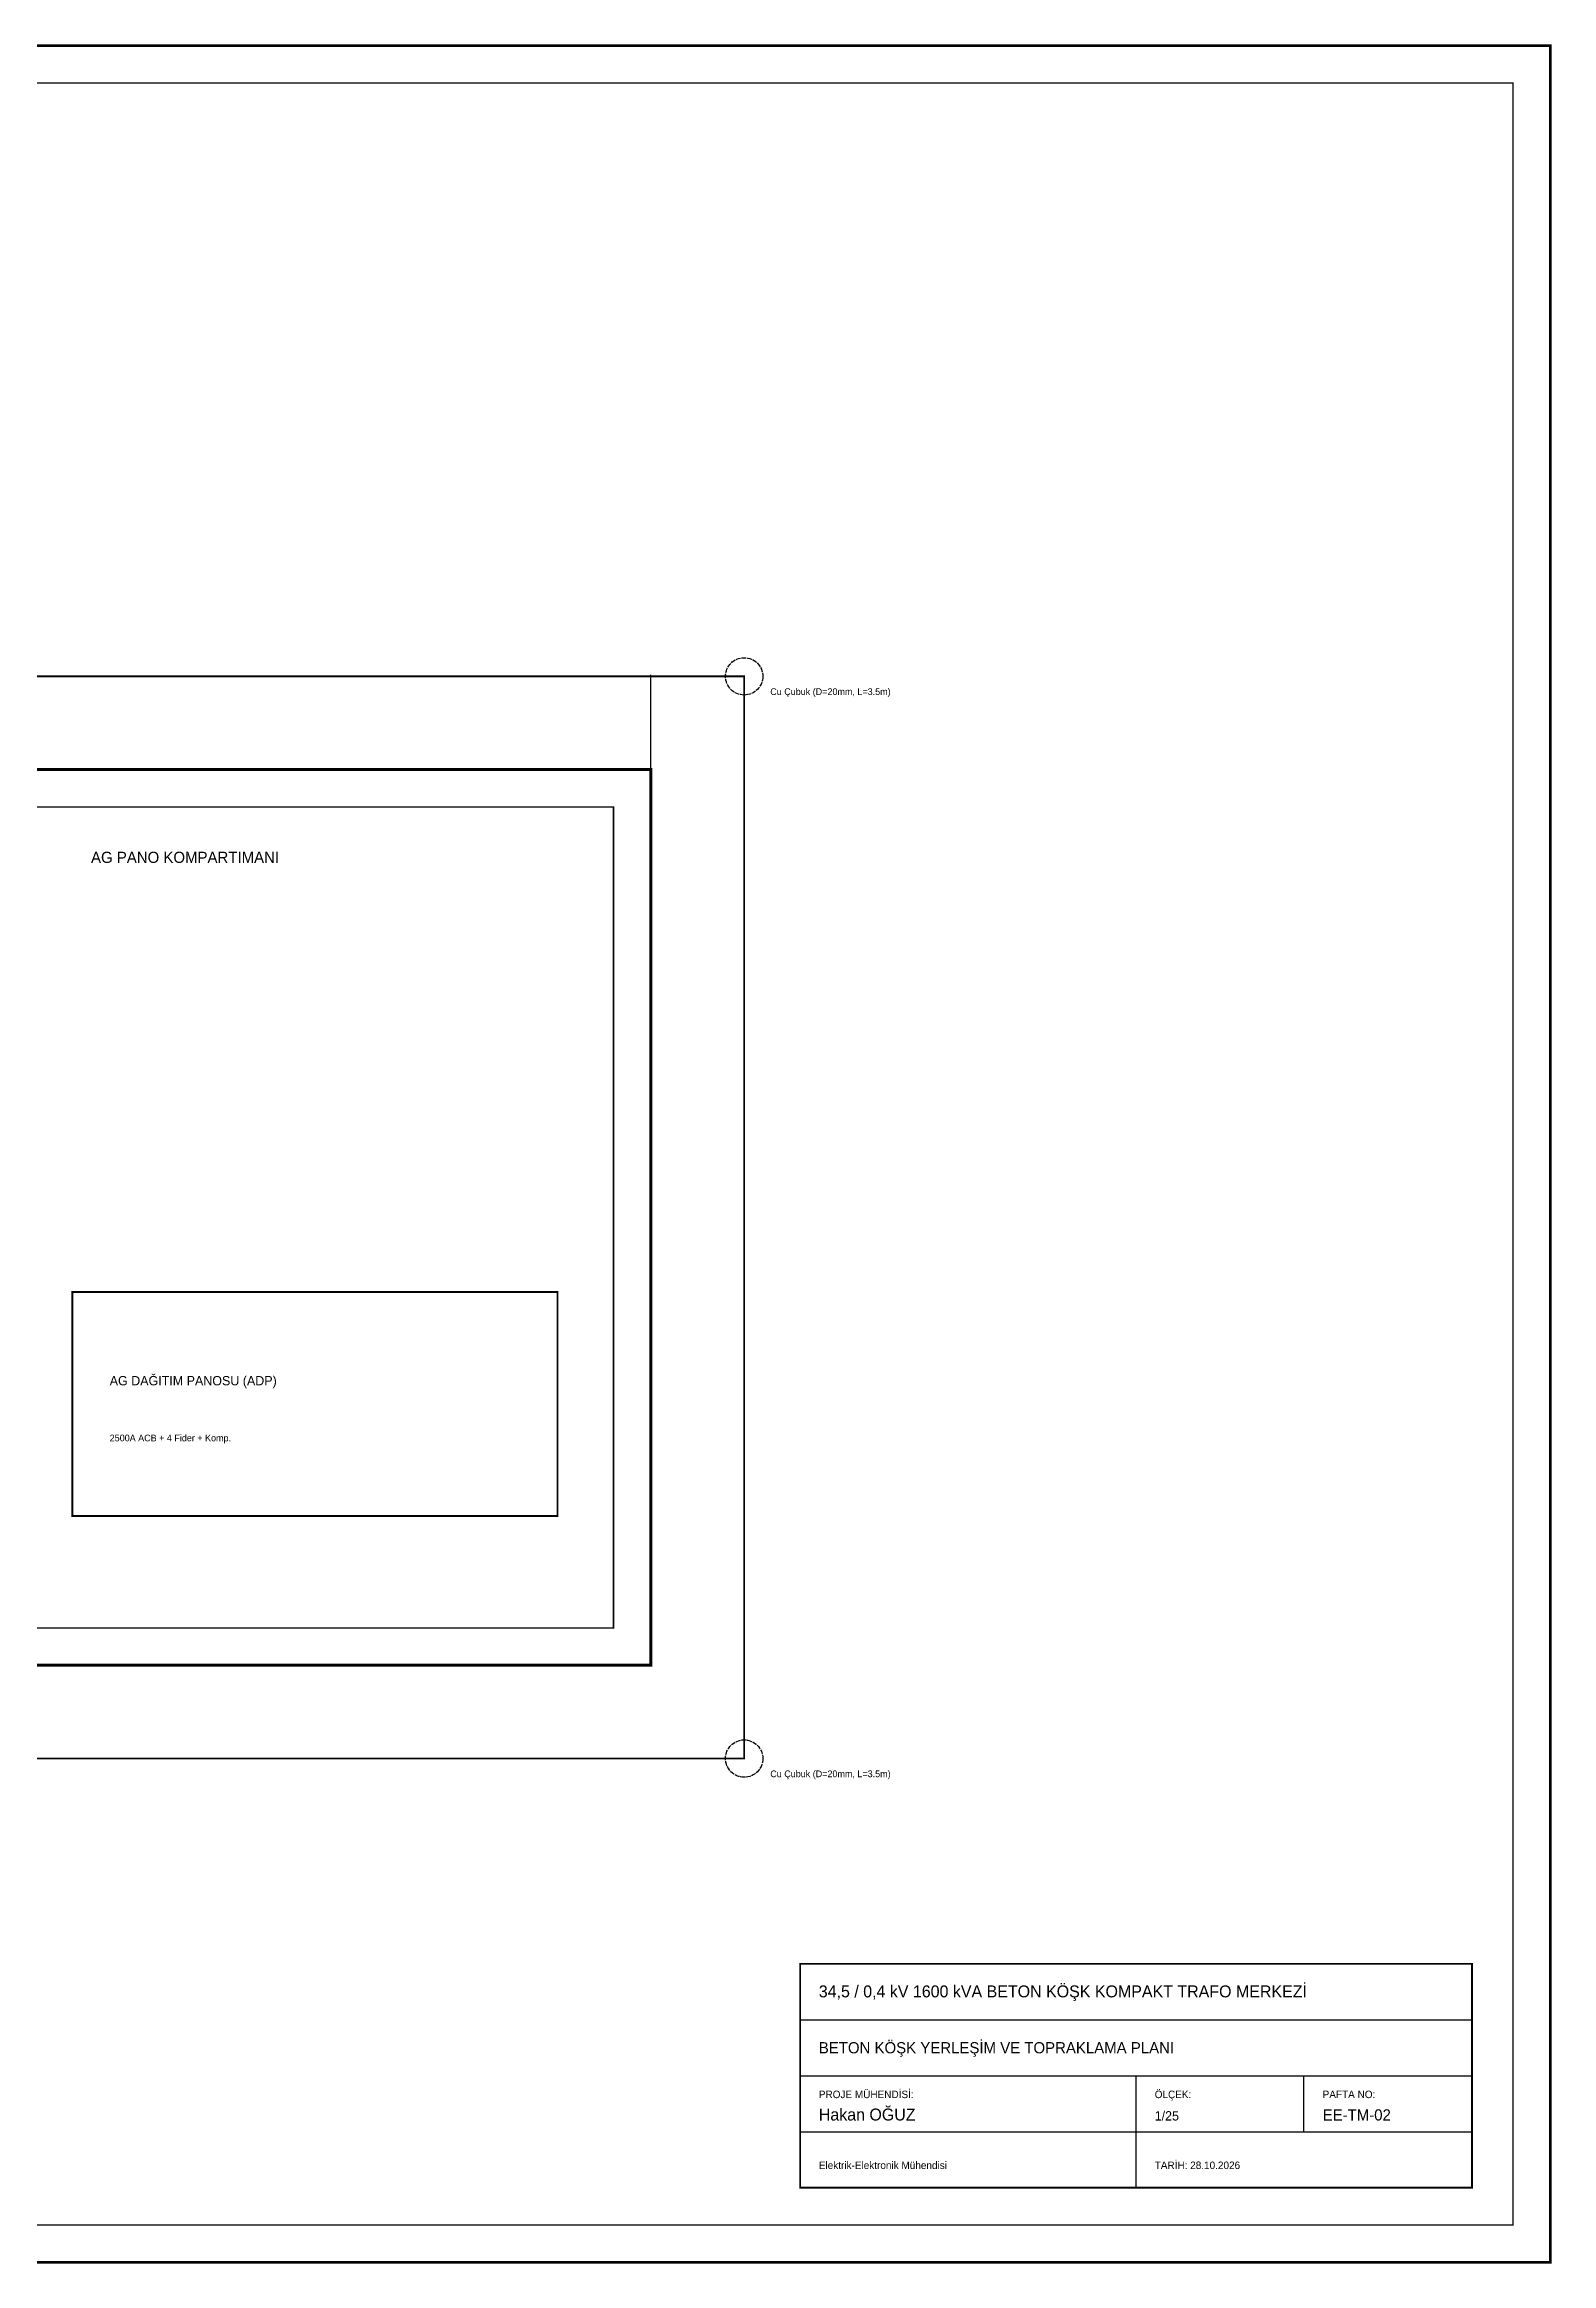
# Model space of a CAD drawing. Header units: metres. Extents: x 0 to 841, y 0 to 594.
# Drawn here: x 438 to 841, y 0 to 594 of the extents above; entities that cross this region are included whole.
import ezdxf

# ---------------------------------------------------------------- set-up
doc = ezdxf.new("R2010")
doc.units = ezdxf.units.M
doc.linetypes.add('DASHED', pattern=[1.524, 1.27, -0.254])
for name, color, linetype in [('ANTET', 4, 'Continuous'), ('CERCEVE', 7, 'Continuous'), ('DUVAR', 7, 'Continuous'), ('EKIPMAN', 4, 'Continuous'), ('OLCU', 3, 'Continuous'), ('TOPRAKLAMA', 3, 'DASHED'), ('YAZI', 7, 'Continuous')]:
    doc.layers.add(name, color=color, linetype=linetype)
doc.styles.add('OpenSansCondensed-Light', font='OpenSansCondensed-Light.ttf')
doc.dimstyles.new('EZ_CURVED', dxfattribs={"dimtxt": 0.25, "dimasz": 0.25, "dimexe": 0.375, "dimexo": 0.125, "dimgap": 0.1, "dimtad": 1, "dimlfac": 100, "dimzin": 12, "dimdsep": 46, "dimtxsty": 'OpenSansCondensed-Light', "dimcen": 2.5, "dimazin": 2, "dimtfac": 0.5, "dimtmove": 2, "dimatfit": 3})

# ---------------------------------------------------------------- blocks, each defined once
blk = doc.blocks.new('*D3')
at = {"layer": 'Defpoints', "color": 0}
for p in [(600, 425), (60, 400), (600, 400)]:
    blk.add_point(p, dxfattribs=at)
at = {"layer": 'OLCU', "color": 0, "lineweight": -2}
for p, q in [((60, 400.12), (60, 425.38)), ((60.25, 425), (599.75, 425)), ((600, 400.12), (600, 425.38))]:
    blk.add_line(p, q, dxfattribs=at)
at = {"layer": 'OLCU', "color": 0}
for points in [[(60.25, 425.04), (60.25, 424.96), (60, 425)], [(599.75, 424.96), (599.75, 425.04), (600, 425)]]:
    blk.add_solid(points, dxfattribs=at)
at = {"layer": 'OLCU', "color": 0, "insert": (330, 425.23), "char_height": 0.25, "attachment_point": 5, "style": 'OpenSansCondensed-Light'}
blk.add_mtext('54000', dxfattribs=at)

msp = doc.modelspace()

# ---------------------------------------------------------------- linework, layer by layer
at = {"layer": 'ANTET', "const_width": 0.5}
msp.add_lwpolyline([(640, 20), (820, 20), (820, 80), (640, 80), (640, 20)], dxfattribs=at)
at = {"layer": 'ANTET'}
for points in [[(640, 65), (820, 65)], [(640, 50), (820, 50)], [(730, 35), (730, 50)], [(775, 35), (775, 50)], [(640, 35), (820, 35)], [(730, 20), (730, 35)]]:
    msp.add_lwpolyline(points, dxfattribs=at)
at = {"layer": 'CERCEVE'}
for points, const_width in [([(0, 0), (841, 0), (841, 594), (0, 594), (0, 0)], 0.7), ([(10, 10), (831, 10), (831, 584), (10, 584), (10, 10)], 0.35)]:
    msp.add_lwpolyline(points, dxfattribs=dict(at, const_width=const_width))
at = {"layer": 'DUVAR'}
for points, const_width in [([(60, 160), (600, 160), (600, 400), (60, 400), (60, 160)], 0.8), ([(70, 170), (590, 170), (590, 390), (70, 390), (70, 170)], 0.4)]:
    msp.add_lwpolyline(points, dxfattribs=dict(at, const_width=const_width))
at = {"layer": 'EKIPMAN', "const_width": 0.5}
msp.add_lwpolyline([(445, 200), (575, 200), (575, 260), (445, 260), (445, 200)], dxfattribs=at)
at = {"layer": 'TOPRAKLAMA', "const_width": 0.5}
msp.add_lwpolyline([(35, 135), (625, 135), (625, 425), (35, 425), (35, 135)], dxfattribs=at)
at = {"layer": 'TOPRAKLAMA'}
for centre in [(625, 425), (625, 135)]:
    msp.add_circle(centre, 5, dxfattribs=at)

# ---------------------------------------------------------------- texts
at = {"layer": 'ANTET'}
for s, height, p in [('34,5 / 0,4 kV 1600 kVA BETON KÖŞK KOMPAKT TRAFO MERKEZİ', 3.2, (645, 71)), ('BETON KÖŞK YERLEŞİM VE TOPRAKLAMA PLANI', 3, (645, 56)), ('PROJE MÜHENDİSİ:', 2, (645, 44)), ('Hakan OĞUZ', 3.2, (645, 38)), ('ÖLÇEK:', 2, (735, 44)), ('PAFTA NO:', 2, (780, 44)), ('1/25', 2.5, (735, 38)), ('EE-TM-02', 3, (780, 38)), ('Elektrik-Elektronik Mühendisi', 2, (645, 25)), ('TARİH: 28.10.2026', 2, (735, 25))]:
    msp.add_text(s, height=height, dxfattribs=at).set_placement(p)
at = {"layer": 'TOPRAKLAMA'}
for p in [(632, 420), (632, 130)]:
    msp.add_text('Cu Çubuk (D=20mm, L=3.5m)', height=1.8, dxfattribs=at).set_placement(p)
at = {"layer": 'YAZI'}
for s, height, p in [('AG PANO KOMPARTIMANI', 3, (450, 375)), ('AG DAĞITIM PANOSU (ADP)', 2.5, (455, 235)), ('2500A ACB + 4 Fider + Komp.', 1.8, (455, 220))]:
    msp.add_text(s, height=height, dxfattribs=at).set_placement(p)

# ---------------------------------------------------------------- dimensions: what is measured, and where the dimension line sits
at = {"layer": 'OLCU'}
dim = msp.add_linear_dim(base=(600, 425), p1=(60, 400), p2=(600, 400), dimstyle='EZ_CURVED', dxfattribs=at)
dim.commit()
dim.dimension.update_dxf_attribs({"geometry": '*D3', "text_midpoint": (330, 425.225)})

doc.saveas('drawing.dxf')
